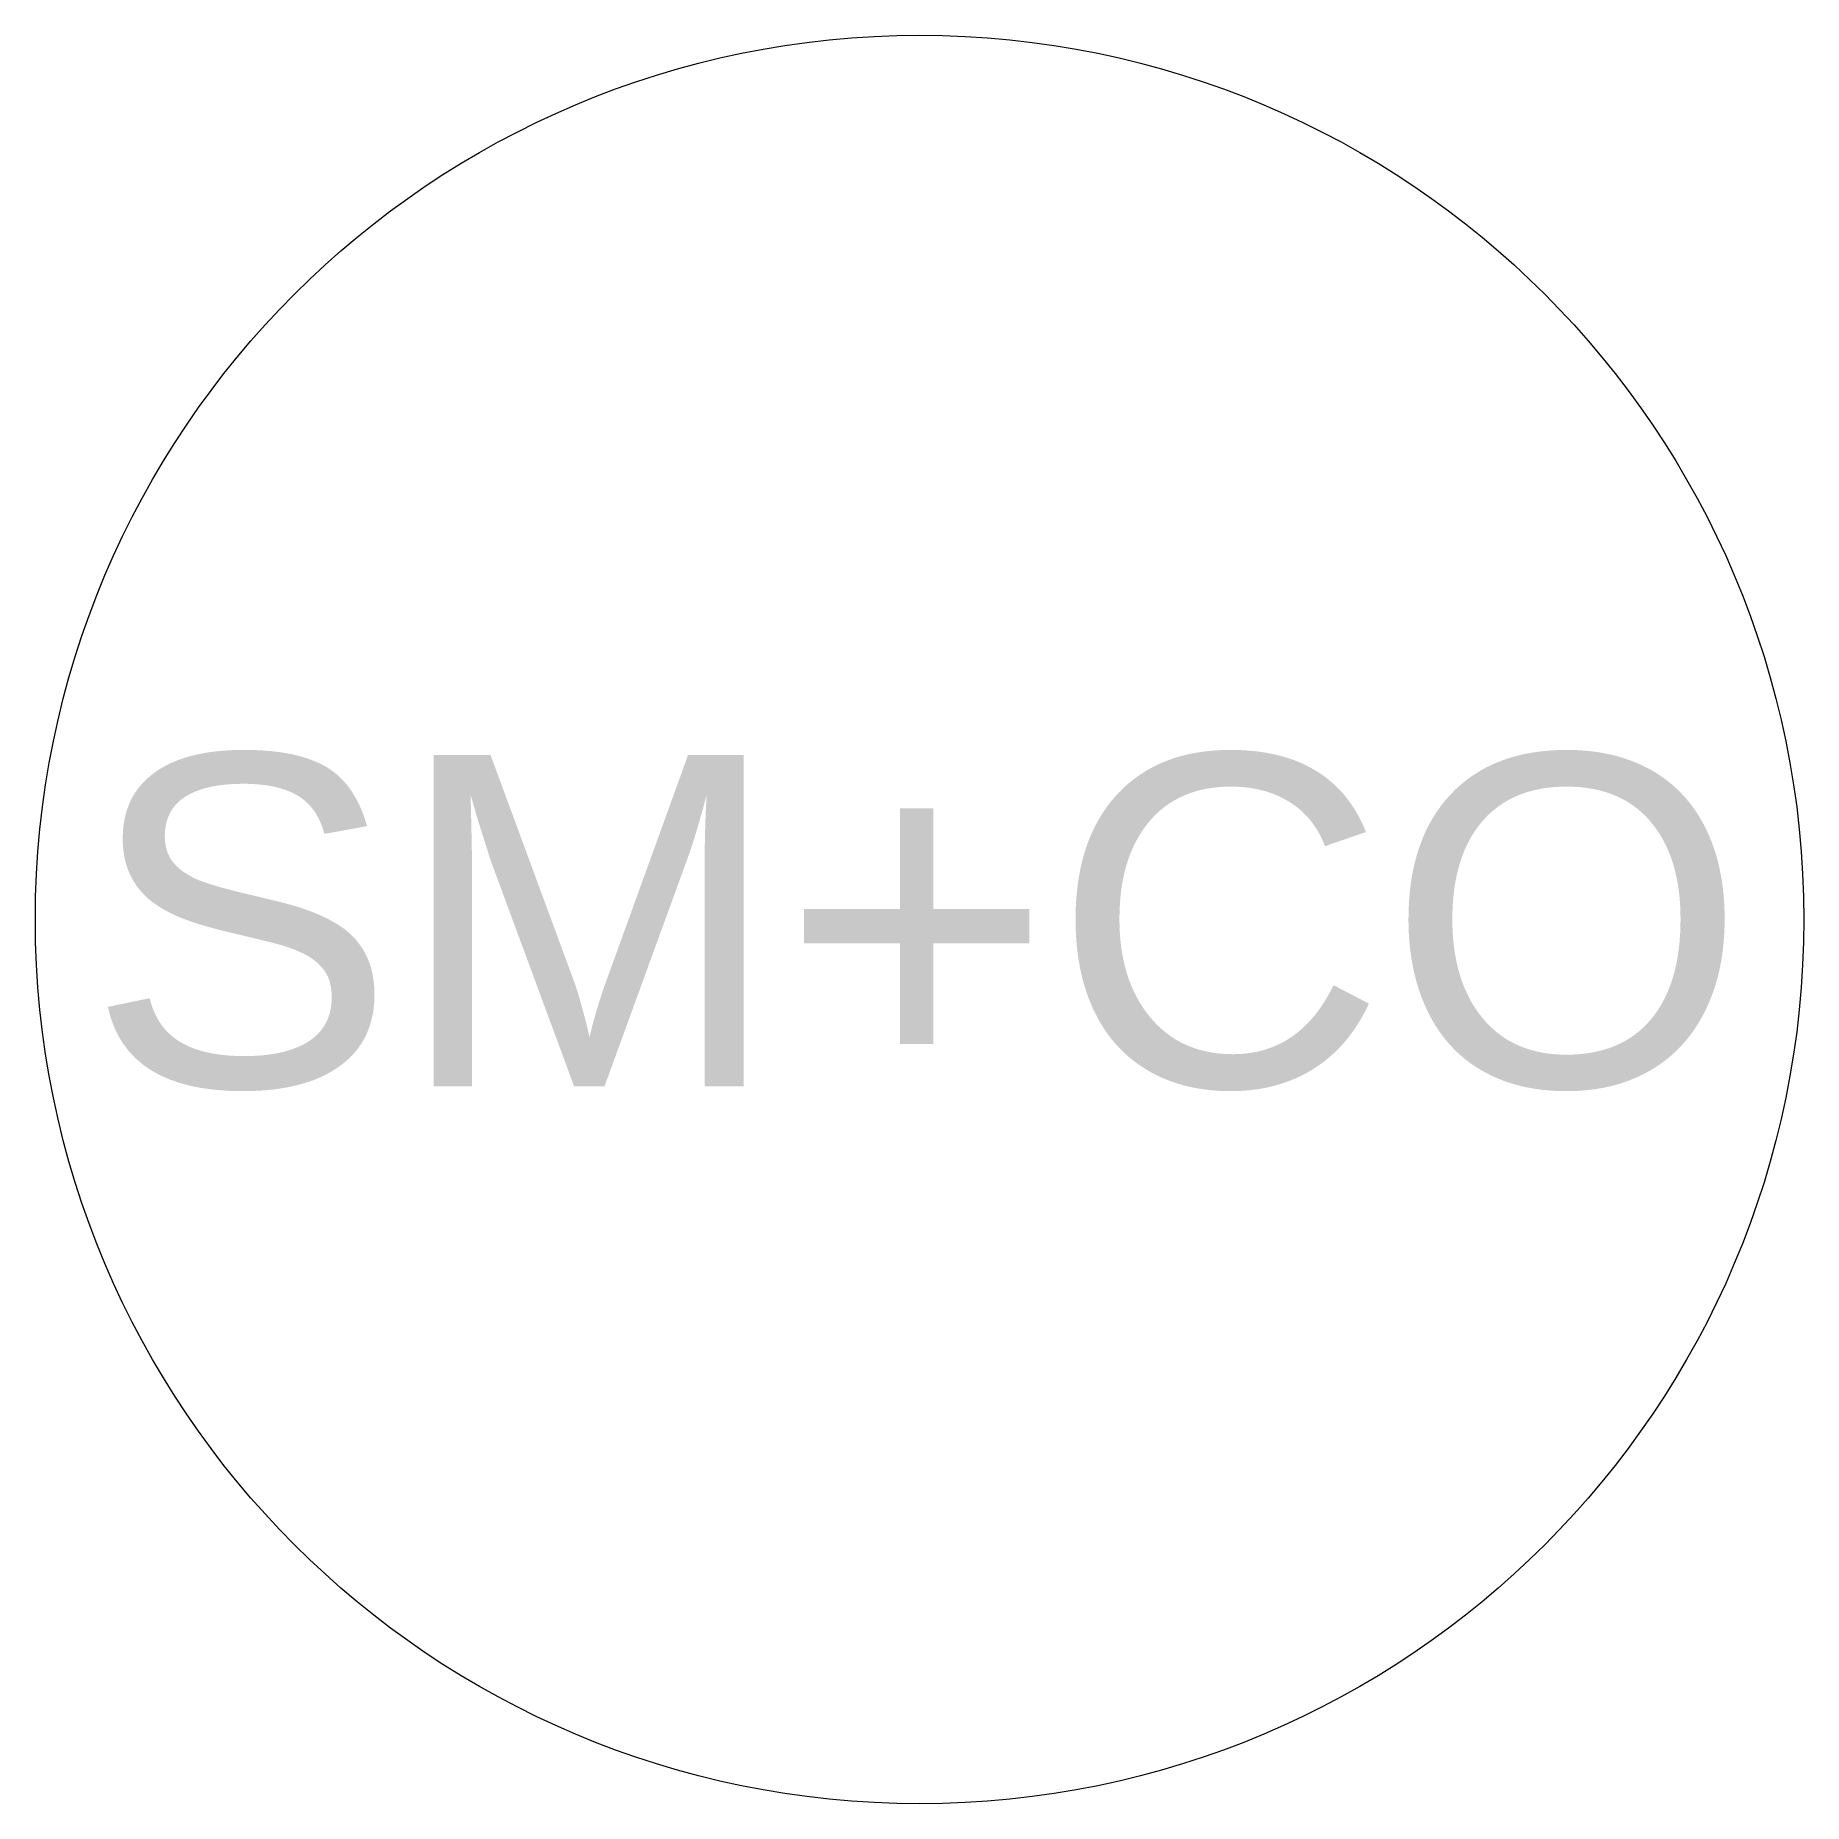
# Model space of a CAD drawing. Header units: inches. Extents: x 125.9 to 136.5, y -269.1 to -258.4.
import ezdxf

# ---------------------------------------------------------------- set-up
doc = ezdxf.new("R2010")
doc.units = ezdxf.units.IN
doc.header["$MEASUREMENT"] = 0
doc.layers.add('F101-Fire-and-CO-1st-floor', color=1, linetype='Continuous', lineweight=9)
doc.styles.get("Standard").update_dxf_attribs({"font": 'Arial.ttf', "height": 2})

msp = doc.modelspace()

# ---------------------------------------------------------------- linework, layer by layer
at = {"layer": 'F101-Fire-and-CO-1st-floor', "lineweight": 5}
msp.add_circle((131.214, -263.761), 5.333, dxfattribs=at)

# ---------------------------------------------------------------- texts
msp.add_text('SM+CO', height=2, dxfattribs=at).set_placement((126.191, -264.768))

doc.saveas('drawing.dxf')
